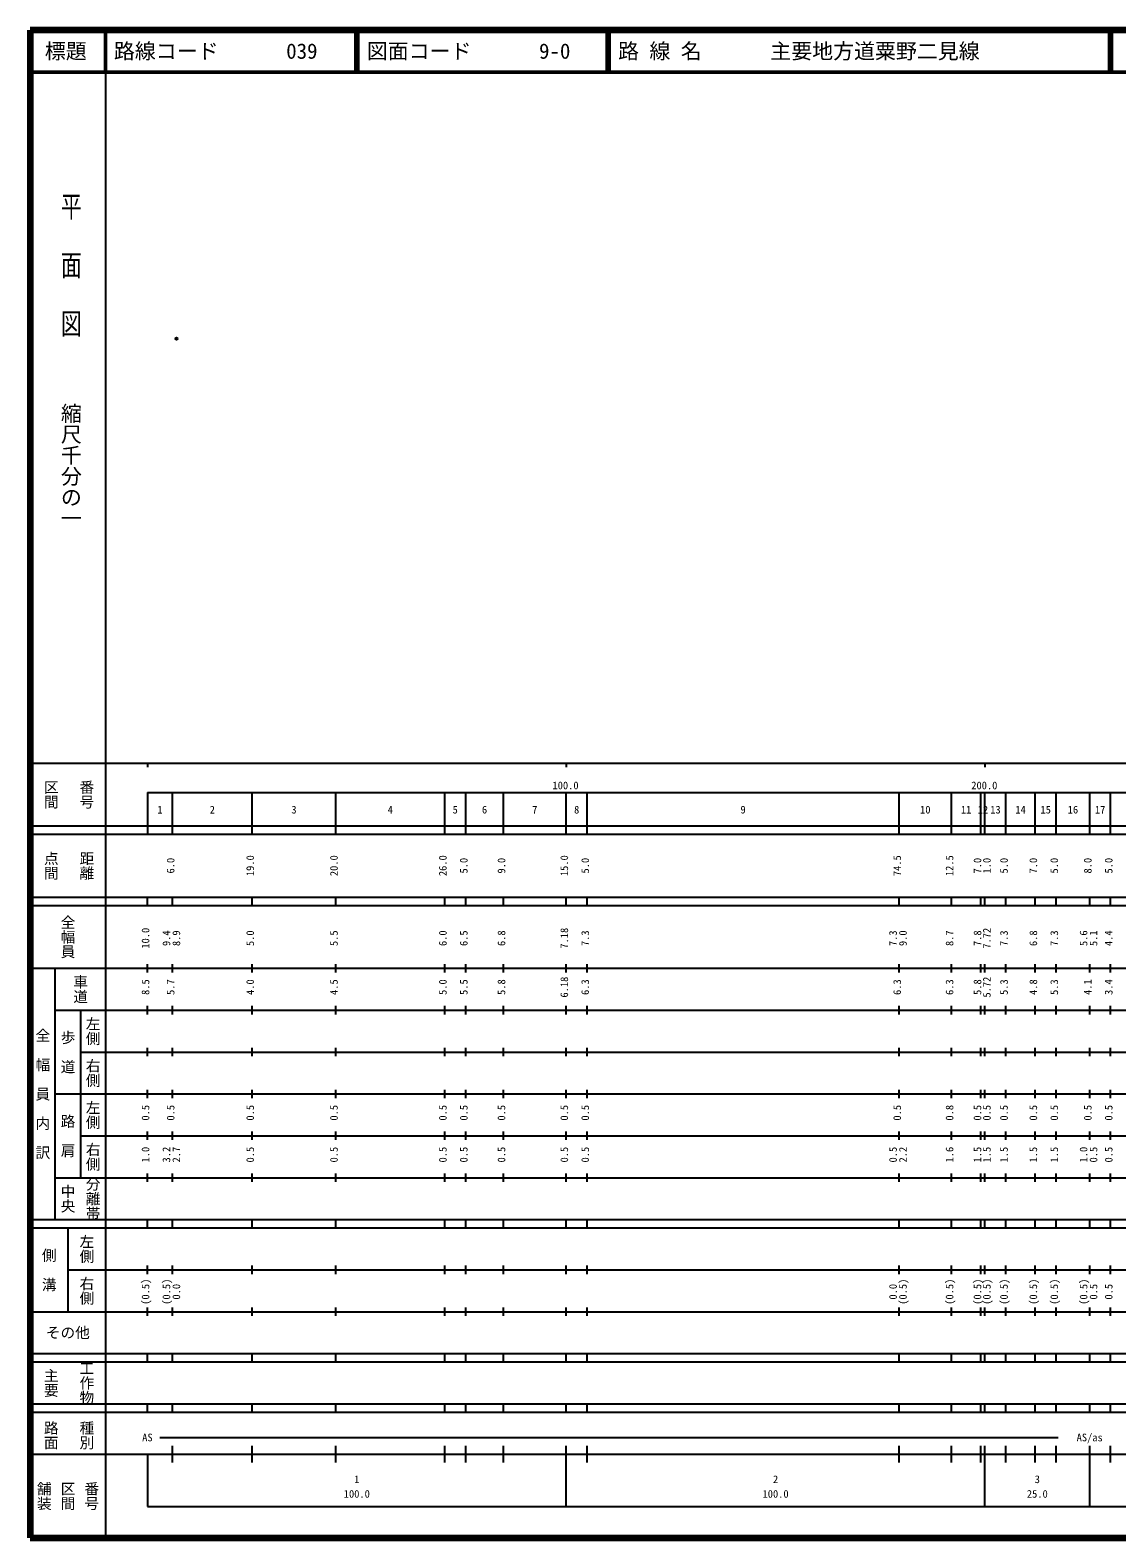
# Model space of a CAD drawing. Units: millimetres on the paper. Extents: x 40 to 680, y 20 to 380.
# Drawn here: x 40 to 299.5, y 20 to 380 of the extents above; entities that cross this region are included whole.
import ezdxf
from ezdxf.enums import TextEntityAlignment as Align

# ---------------------------------------------------------------- set-up
doc = ezdxf.new("R2010")
doc.units = ezdxf.units.MM
doc.header["$PDMODE"] = 32
doc.header["$PDSIZE"] = 0.5
doc.layers.add('M-OTRS', color=6, linetype='Continuous')
doc.layers.add('M-TTL-TXT', color=7, linetype='Continuous')
for name, color, linetype, lineweight in [('M-TTL', 2, 'Continuous', 140), ('M-TTL-BAND', 7, 'Continuous', 25), ('M-TTL-LINE', 7, 'Continuous', 50)]:
    doc.layers.add(name, color=color, linetype=linetype, lineweight=lineweight)
doc.styles.add('@ＭＳ ゴシック', font='')
doc.styles.add('ＭＳ ゴシック', font='')
doc.styles.get('@ＭＳ ゴシック').set_extended_font_data('@MS Gothic')
doc.styles.get('ＭＳ ゴシック').set_extended_font_data('MS Gothic')

msp = doc.modelspace()

# ---------------------------------------------------------------- linework, layer by layer
at = {"layer": 'M-OTRS'}
msp.add_point((74.952, 306.332), dxfattribs=at)
at = {"layer": 'M-TTL'}
for p, q in [((40, 380), (40, 20)), ((680, 380), (40, 380)), ((40, 20), (680, 20))]:
    msp.add_line(p, q, dxfattribs=at)
at = {"layer": 'M-TTL-BAND'}
for p, q in [((58, 370), (58, 20)), ((40, 205), (579, 205)), ((68, 205), (68, 204)), ((168, 205), (168, 204)), ((268, 205), (268, 204)), ((68, 198), (579, 198)), ((68, 198), (68, 188)), ((74, 188), (74, 198)), ((93, 188), (93, 198)), ((113, 188), (113, 198)), ((139, 188), (139, 198)), ((144, 188), (144, 198)), ((153, 188), (153, 198)), ((168, 188), (168, 198)), ((173, 188), (173, 198)), ((247.5, 188), (247.5, 198)), ((260, 188), (260, 198)), ((267, 188), (267, 198)), ((268, 188), (268, 198)), ((273, 188), (273, 198)), ((280, 188), (280, 198)), ((285, 188), (285, 198)), ((293, 188), (293, 198)), ((298, 188), (298, 198)), ((40, 190), (579, 190)), ((40, 188), (579, 188)), ((40, 173), (579, 173)), ((68, 171), (68, 173)), ((74, 171), (74, 173)), ((93, 171), (93, 173)), ((113, 171), (113, 173)), ((139, 171), (139, 173)), ((144, 171), (144, 173)), ((153, 171), (153, 173)), ((168, 171), (168, 173)), ((173, 171), (173, 173)), ((247.5, 171), (247.5, 173)), ((260, 171), (260, 173)), ((267, 171), (267, 173)), ((268, 171), (268, 173)), ((273, 171), (273, 173)), ((280, 171), (280, 173)), ((285, 171), (285, 173)), ((293, 171), (293, 173)), ((298, 171), (298, 173)), ((40, 171), (579, 171)), ((40, 156), (579, 156)), ((46, 96), (46, 156)), ((68, 155), (68, 157)), ((74, 155), (74, 157)), ((93, 155), (93, 157)), ((113, 155), (113, 157)), ((139, 155), (139, 157)), ((144, 155), (144, 157)), ((153, 155), (153, 157)), ((168, 155), (168, 157)), ((173, 155), (173, 157)), ((247.5, 155), (247.5, 157)), ((260, 155), (260, 157)), ((267, 155), (267, 157)), ((268, 155), (268, 157)), ((273, 155), (273, 157)), ((280, 155), (280, 157)), ((285, 155), (285, 157)), ((293, 155), (293, 157)), ((298, 155), (298, 157)), ((46, 146), (579, 146)), ((52, 146), (52, 106)), ((68, 145), (68, 147)), ((74, 145), (74, 147)), ((93, 145), (93, 147)), ((113, 145), (113, 147)), ((139, 145), (139, 147)), ((144, 145), (144, 147)), ((153, 145), (153, 147)), ((168, 145), (168, 147)), ((173, 145), (173, 147)), ((247.5, 145), (247.5, 147)), ((260, 145), (260, 147)), ((267, 145), (267, 147)), ((268, 145), (268, 147)), ((273, 145), (273, 147)), ((280, 145), (280, 147)), ((285, 145), (285, 147)), ((293, 145), (293, 147)), ((298, 145), (298, 147)), ((68, 135), (68, 137)), ((74, 135), (74, 137)), ((93, 135), (93, 137)), ((113, 135), (113, 137)), ((139, 135), (139, 137)), ((144, 135), (144, 137)), ((153, 135), (153, 137)), ((168, 135), (168, 137)), ((173, 135), (173, 137)), ((247.5, 135), (247.5, 137)), ((260, 135), (260, 137)), ((267, 135), (267, 137)), ((268, 135), (268, 137)), ((273, 135), (273, 137)), ((280, 135), (280, 137)), ((285, 135), (285, 137)), ((293, 135), (293, 137)), ((298, 135), (298, 137)), ((52, 136), (579, 136)), ((46, 126), (579, 126)), ((68, 125), (68, 127)), ((74, 125), (74, 127)), ((93, 125), (93, 127)), ((113, 125), (113, 127)), ((139, 125), (139, 127)), ((144, 125), (144, 127)), ((153, 125), (153, 127)), ((168, 125), (168, 127)), ((173, 125), (173, 127)), ((247.5, 125), (247.5, 127)), ((260, 125), (260, 127)), ((267, 125), (267, 127)), ((268, 125), (268, 127)), ((273, 125), (273, 127)), ((280, 125), (280, 127)), ((285, 125), (285, 127)), ((293, 125), (293, 127)), ((298, 125), (298, 127)), ((52, 116), (579, 116)), ((68, 115), (68, 117)), ((74, 115), (74, 117)), ((93, 115), (93, 117)), ((113, 115), (113, 117)), ((139, 115), (139, 117)), ((144, 115), (144, 117)), ((153, 115), (153, 117)), ((168, 115), (168, 117)), ((173, 115), (173, 117)), ((247.5, 115), (247.5, 117)), ((260, 115), (260, 117)), ((267, 115), (267, 117)), ((268, 115), (268, 117)), ((273, 115), (273, 117)), ((280, 115), (280, 117)), ((285, 115), (285, 117)), ((293, 115), (293, 117)), ((298, 115), (298, 117)), ((46, 106), (579, 106)), ((68, 105), (68, 107)), ((74, 105), (74, 107)), ((93, 105), (93, 107)), ((113, 105), (113, 107)), ((139, 105), (139, 107)), ((144, 105), (144, 107)), ((153, 105), (153, 107)), ((168, 105), (168, 107)), ((173, 105), (173, 107)), ((247.5, 105), (247.5, 107)), ((260, 105), (260, 107)), ((267, 105), (267, 107)), ((268, 105), (268, 107)), ((273, 105), (273, 107)), ((280, 105), (280, 107)), ((285, 105), (285, 107)), ((293, 105), (293, 107)), ((298, 105), (298, 107)), ((40, 96), (579, 96)), ((40, 94), (579, 94)), ((49, 94), (49, 74)), ((68, 94), (68, 96)), ((74, 94), (74, 96)), ((93, 94), (93, 96)), ((113, 94), (113, 96)), ((139, 94), (139, 96)), ((144, 94), (144, 96)), ((153, 94), (153, 96)), ((168, 94), (168, 96)), ((173, 94), (173, 96)), ((247.5, 94), (247.5, 96)), ((260, 94), (260, 96)), ((267, 94), (267, 96)), ((268, 94), (268, 96)), ((273, 94), (273, 96)), ((280, 94), (280, 96)), ((285, 94), (285, 96)), ((293, 94), (293, 96)), ((298, 94), (298, 96)), ((49, 84), (579, 84)), ((68, 83), (68, 85)), ((74, 83), (74, 85)), ((93, 83), (93, 85)), ((113, 83), (113, 85)), ((139, 83), (139, 85)), ((144, 83), (144, 85)), ((153, 83), (153, 85)), ((168, 83), (168, 85)), ((173, 83), (173, 85)), ((247.5, 83), (247.5, 85)), ((260, 83), (260, 85)), ((267, 83), (267, 85)), ((268, 83), (268, 85)), ((273, 83), (273, 85)), ((280, 83), (280, 85)), ((285, 83), (285, 85)), ((293, 83), (293, 85)), ((298, 83), (298, 85)), ((40, 74), (579, 74)), ((68, 73), (68, 75)), ((74, 73), (74, 75)), ((93, 73), (93, 75)), ((113, 73), (113, 75)), ((139, 73), (139, 75)), ((144, 73), (144, 75)), ((153, 73), (153, 75)), ((168, 73), (168, 75)), ((173, 73), (173, 75)), ((247.5, 73), (247.5, 75)), ((260, 73), (260, 75)), ((267, 73), (267, 75)), ((268, 73), (268, 75)), ((273, 73), (273, 75)), ((280, 73), (280, 75)), ((285, 73), (285, 75)), ((293, 73), (293, 75)), ((298, 73), (298, 75)), ((40, 64), (579, 64)), ((40, 62), (579, 62)), ((68, 62), (68, 64)), ((74, 62), (74, 64)), ((93, 62), (93, 64)), ((113, 62), (113, 64)), ((139, 62), (139, 64)), ((144, 62), (144, 64)), ((153, 62), (153, 64)), ((168, 62), (168, 64)), ((173, 62), (173, 64)), ((247.5, 62), (247.5, 64)), ((260, 62), (260, 64)), ((267, 62), (267, 64)), ((268, 62), (268, 64)), ((273, 62), (273, 64)), ((280, 62), (280, 64)), ((285, 62), (285, 64)), ((293, 62), (293, 64)), ((298, 62), (298, 64)), ((40, 52), (579, 52)), ((68, 50), (68, 52)), ((74, 50), (74, 52)), ((93, 50), (93, 52)), ((113, 50), (113, 52)), ((139, 50), (139, 52)), ((144, 50), (144, 52)), ((153, 50), (153, 52)), ((168, 50), (168, 52)), ((173, 50), (173, 52)), ((247.5, 50), (247.5, 52)), ((260, 50), (260, 52)), ((267, 50), (267, 52)), ((268, 50), (268, 52)), ((273, 50), (273, 52)), ((280, 50), (280, 52)), ((285, 50), (285, 52)), ((293, 50), (293, 52)), ((298, 50), (298, 52)), ((40, 50), (579, 50)), ((71, 44), (285.5, 44)), ((40, 40), (579, 40)), ((68, 40), (68, 27.5)), ((74, 38), (74, 42)), ((93, 38), (93, 42)), ((113, 38), (113, 42)), ((139, 38), (139, 42)), ((144, 38), (144, 42)), ((153, 38), (153, 42)), ((168, 27.5), (168, 42)), ((173, 38), (173, 42)), ((247.5, 38), (247.5, 42)), ((260, 38), (260, 42)), ((267, 38), (267, 42)), ((268, 27.5), (268, 42)), ((273, 38), (273, 42)), ((280, 38), (280, 42)), ((285, 38), (285, 42)), ((293, 27.5), (293, 42)), ((298, 38), (298, 42)), ((68, 27.5), (579, 27.5))]:
    msp.add_line(p, q, dxfattribs=at)
at = {"layer": 'M-TTL-LINE'}
for p, q in [((58, 380), (58, 370)), ((117.75, 380), (117.75, 370)), ((118.25, 380), (118.25, 370)), ((177.75, 380), (177.75, 370)), ((178.25, 380), (178.25, 370)), ((297.75, 380), (297.75, 370)), ((298.25, 380), (298.25, 370)), ((40, 370), (680, 370))]:
    msp.add_line(p, q, dxfattribs=at)

# ---------------------------------------------------------------- texts
at = {"layer": 'M-TTL-BAND', "style": '@ＭＳ ゴシック', "width": 1.4}
msp.add_text('平  面  図', height=3.666, rotation=270, dxfattribs=at).set_placement((49.777, 306.475), align=Align.MIDDLE_RIGHT)
at = {"layer": 'M-TTL-BAND', "style": '@ＭＳ ゴシック'}
msp.add_text('縮尺千分の一', height=3.666, rotation=270, dxfattribs=at).set_placement((49.777, 261.03), align=Align.MIDDLE_RIGHT)
for s, p in [('区間', (45, 197.5)), ('番号', (53.5, 197.5)), ('点間', (45, 180.5)), ('距離', (53.5, 180.5)), ('全幅員', (49, 163.5)), ('車道', (52, 151)), ('左側', (55, 141)), ('全\u3000幅\u3000員\u3000内\u3000訳', (43, 126)), ('歩\u3000道', (49, 136)), ('右側', (55, 131)), ('左側', (55, 121)), ('路\u3000肩', (49, 116)), ('右側', (55, 111)), ('分離帯', (55, 101)), ('中央', (49, 101)), ('左側', (53.5, 89)), ('側\u3000溝', (44.5, 84)), ('右側', (53.5, 79)), ('工作物', (53.5, 57)), ('主要', (45, 57)), ('路面', (45, 44.5)), ('種別', (53.5, 44.5)), ('舗装', (43.333, 30)), ('区間', (49, 30)), ('番号', (54.667, 30))]:
    msp.add_text(s, height=2.566, rotation=270, dxfattribs=at).set_placement(p, align=Align.MIDDLE_CENTER)
at = {"layer": 'M-TTL-BAND', "style": 'ＭＳ ゴシック'}
for s, p in [('100.0', (167.844, 198.195)), ('200.0', (267.844, 198.195)), ('1', (71, 192.405)), ('2', (83.5, 192.405)), ('3', (103, 192.405)), ('4', (126, 192.405)), ('5', (141.5, 192.405)), ('6', (148.5, 192.405)), ('7', (160.5, 192.405)), ('8', (170.5, 192.405)), ('9', (210.25, 192.405)), ('10', (253.75, 192.405)), ('11', (263.5, 192.405)), ('12', (267.5, 192.405)), ('13', (270.5, 192.405)), ('14', (276.5, 192.405)), ('15', (282.5, 192.405)), ('16', (289, 192.405)), ('17', (295.5, 192.405)), ('AS', (68, 42.5)), ('AS/as', (293, 42.5)), ('1', (118, 32.523)), ('2', (218, 32.523)), ('3', (280.5, 32.523)), ('100.0', (118, 29.033)), ('100.0', (218, 29.033)), ('25.0', (280.5, 29.033))]:
    msp.add_text(s, height=1.833, dxfattribs=at).set_placement(p, align=Align.BOTTOM_CENTER)
for s, p in [('6.0', (75, 180.5)), ('19.0', (94, 180.5)), ('20.0', (114, 180.5)), ('26.0', (140, 180.5)), ('5.0', (145, 180.5)), ('9.0', (154, 180.5)), ('15.0', (169, 180.5)), ('5.0', (174, 180.5)), ('74.5', (248.5, 180.5)), ('12.5', (261, 180.5)), ('7.0', (267.661, 180.5)), ('1.0', (269.905, 180.5)), ('5.0', (274, 180.5)), ('7.0', (281, 180.5)), ('5.0', (286, 180.5)), ('8.0', (294, 180.5)), ('5.0', (299, 180.5)), ('10.0', (69, 163.174)), ('9.4', (74, 163.174)), ('8.9', (76.37, 163.174)), ('5.0', (94, 163.174)), ('5.5', (114, 163.174)), ('6.0', (140, 163.174)), ('6.5', (145, 163.174)), ('6.8', (154, 163.174)), ('7.18', (169, 163.174)), ('7.3', (174, 163.174)), ('7.3', (247.5, 163.174)), ('9.0', (249.87, 163.174)), ('8.7', (261, 163.174)), ('7.8', (267.661, 163.174)), ('7.72', (269.905, 163.174)), ('7.3', (274, 163.174)), ('6.8', (281, 163.174)), ('7.3', (286, 163.174)), ('5.6', (293, 163.174)), ('5.1', (295.37, 163.174)), ('4.4', (299, 163.174)), ('8.5', (69, 151.5)), ('5.7', (75, 151.5)), ('4.0', (94, 151.5)), ('4.5', (114, 151.5)), ('5.0', (140, 151.5)), ('5.5', (145, 151.5)), ('5.8', (154, 151.5)), ('6.18', (169, 151.5)), ('6.3', (174, 151.5)), ('6.3', (248.5, 151.5)), ('6.3', (261, 151.5)), ('5.8', (267.661, 151.5)), ('5.72', (269.905, 151.5)), ('5.3', (274, 151.5)), ('4.8', (281, 151.5)), ('5.3', (286, 151.5)), ('4.1', (294, 151.5)), ('3.4', (299, 151.5)), ('0.5', (69, 121.5)), ('0.5', (75, 121.5)), ('0.5', (94, 121.5)), ('0.5', (114, 121.5)), ('0.5', (140, 121.5)), ('0.5', (145, 121.5)), ('0.5', (154, 121.5)), ('0.5', (169, 121.5)), ('0.5', (174, 121.5)), ('0.5', (248.5, 121.5)), ('0.8', (261, 121.5)), ('0.5', (267.661, 121.5)), ('0.5', (269.905, 121.5)), ('0.5', (274, 121.5)), ('0.5', (281, 121.5)), ('0.5', (286, 121.5)), ('0.5', (294, 121.5)), ('0.5', (299, 121.5)), ('1.0', (69, 111.5)), ('3.2', (74, 111.5)), ('2.7', (76.37, 111.5)), ('0.5', (94, 111.5)), ('0.5', (114, 111.5)), ('0.5', (140, 111.5)), ('0.5', (145, 111.5)), ('0.5', (154, 111.5)), ('0.5', (169, 111.5)), ('0.5', (174, 111.5)), ('0.5', (247.5, 111.5)), ('2.2', (249.87, 111.5)), ('1.6', (261, 111.5)), ('1.5', (267.661, 111.5)), ('1.5', (269.905, 111.5)), ('1.5', (274, 111.5)), ('1.5', (281, 111.5)), ('1.5', (286, 111.5)), ('1.0', (293, 111.5)), ('0.5', (295.37, 111.5)), ('0.5', (299, 111.5)), ('(0.5)', (69, 78.764)), ('(0.5)', (74, 78.764)), ('0.0', (76.37, 78.764)), ('0.0', (247.5, 78.764)), ('(0.5)', (249.87, 78.764)), ('(0.5)', (261, 78.764)), ('(0.5)', (267.661, 78.764)), ('(0.5)', (269.905, 78.764)), ('(0.5)', (274, 78.764)), ('(0.5)', (281, 78.764)), ('(0.5)', (286, 78.764)), ('(0.5)', (293, 78.764)), ('0.5', (295.37, 78.764)), ('0.5', (299, 78.764))]:
    msp.add_text(s, height=1.833, rotation=90, dxfattribs=at).set_placement(p, align=Align.BOTTOM_CENTER)
msp.add_text('その他', height=2.566, dxfattribs=at).set_placement((49, 69), align=Align.MIDDLE_CENTER)
at = {"layer": 'M-TTL-TXT', "style": 'ＭＳ ゴシック'}
msp.add_text('標題', height=3.666, dxfattribs=at).set_placement((48.5, 375), align=Align.MIDDLE_CENTER)
for s, p in [('路線コード', (60, 375)), ('039', (101.142, 375)), ('図面コード', (120.38, 375)), ('9-0', (161.521, 375)), ('路 線 名', (180.38, 375)), ('主要地方道粟野二見線', (216.734, 375))]:
    msp.add_text(s, height=3.666, dxfattribs=at).set_placement(p, align=Align.MIDDLE_LEFT)

doc.saveas('drawing.dxf')
